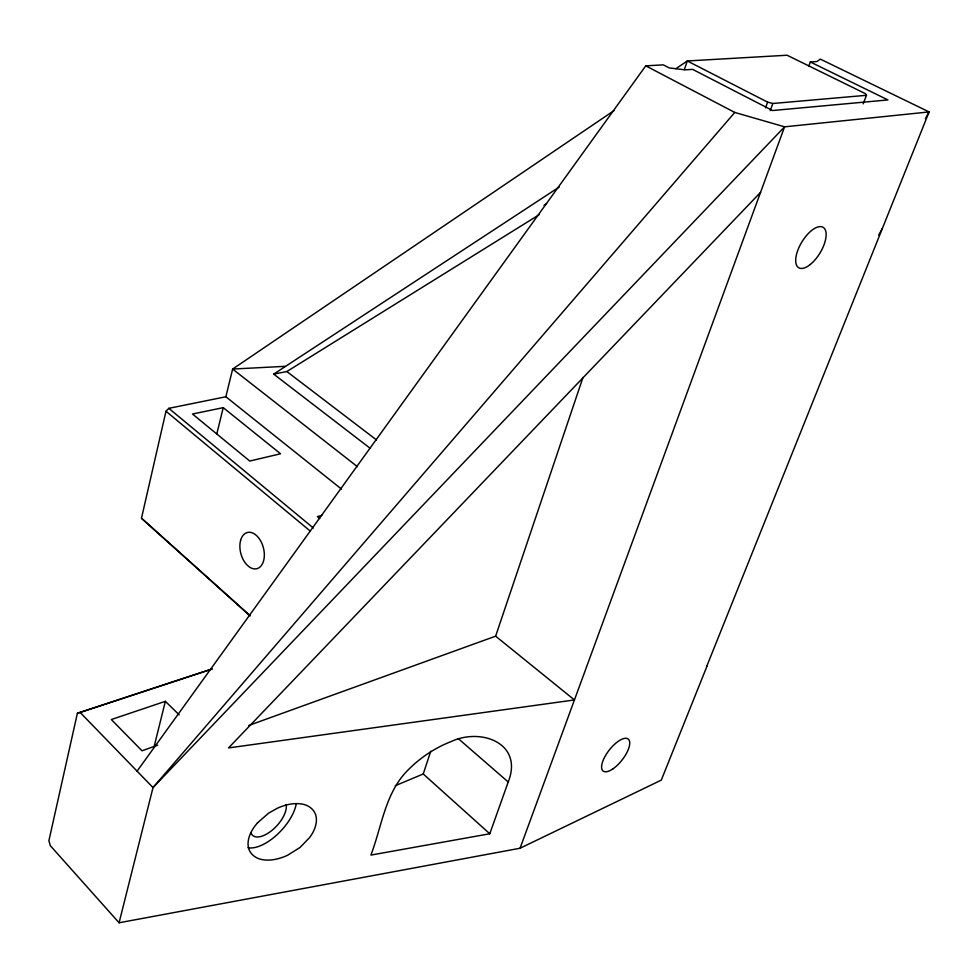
<?xml version="1.0" encoding="UTF-8"?>
<svg xmlns="http://www.w3.org/2000/svg" width="978" height="978" viewBox="0 0 978 978"><rect width="100%" height="100%" fill="white"/><g stroke="black" fill="none" stroke-linecap="round" stroke-linejoin="round"><path stroke-width="1.47" d="M508.218 781.984C523.56 743.39 481.396 727.534 451.384 741.446C433.829 748.256 418.156 759.099 405.332 772.852C384.794 795.603 381.493 827.461 370.882 855.078L489.782 833.769L508.218 781.984L458.266 738.61M212.092 668.903L77.396 713.219L48.9 840.677L50.294 845.652L119.084 922.767L520.064 848.244L661.287 780.126L706.996 666.165M249.61 615.492L141.48 518.23L165.991 411.249L168.815 408.339L225.857 396.762L341.53 489.134M216.774 434.036L223.228 407.643L280.539 453.78L249.769 461.041L192.495 414.024L223.228 407.643M225.857 396.762L232.63 369.061L614.037 110.6M153.962 747.241L165.368 701.324L179.17 714.857M119.084 922.767L153.008 787.583L734.784 112.446L784.588 126.822L929.1 111.932L706.764 666.262M395.21 785.737L423.242 773.977L430.736 751.251M684.404 69.536L687.289 60.966L787.082 55.233L865.481 93.692L866.459 95.306L863.183 103.851M248.767 725.456L495.626 636.165L582.974 377.459M765.542 107.873L767.608 102.14L687.289 60.966L675.932 68.668M770.248 110.661L772.84 103.497L866.459 95.306M520.064 848.244L784.588 126.822L153.008 787.583L80.172 712.473L77.396 713.219M808.733 66.272L810.31 61.981L816.862 61.565L820.334 59.12L929.1 111.932L925.42 118.631M878.66 235.111L882.376 228.436M137.079 771.165L645.761 65.844L663.292 64.854L669.172 67.91L684.967 69.841L692.62 69.365L772.571 110.538L887.951 99.927L810.31 61.981M760.566 192.348L228.534 747.925L574.441 699.942L495.626 636.165M370.087 448.242L273.693 374.122L559.306 186.981M544 205.294L546.58 203.668M273.693 374.122L286.835 371.53L539.049 214.793M157.678 745.199L141.993 750.774L111.309 719.539L165.368 701.324M80.172 712.473L212.006 669.074M321.799 515.382L317.41 516.58L319.769 518.511M285.05 366.334L232.63 369.061L357.435 466.677M767.608 102.14L772.84 103.497M645.761 65.844L734.784 112.446M286.835 371.53L376.542 439.966M168.815 408.339L313.327 527.998M165.991 411.249L310.356 531.176M141.48 518.23L250.295 615.847M423.242 773.977L489.782 833.769M286.151 804.588A23.338 11.296 -47.2 0 1 271.933 830.408A23.338 11.296 -47.2 0 1 251.114 833.109M296.285 803.745A37.054 17.922 -47.2 0 1 276.872 834.87A37.054 17.922 -47.2 0 1 248.057 847.743M257.495 822.865L254.586 826.483A36.027 22.225 -34.6 0 0 248.51 847.853C249.989 854.332 256.065 858.611 262.373 859.638A39.426 24.328 -34.6 0 0 287.642 855.224L300.001 847.486L309.72 837.437A35.978 22.176 -34.6 0 0 316.077 816.398C314.855 809.931 309.036 805.395 302.789 804.209A39.389 24.279 -34.6 0 0 277.251 808.28L268.559 813.183L257.495 822.865M240.588 540.504A18.716 11.638 75.1 0 0 254.317 568.903A18.716 11.638 75.1 0 0 261.432 542.399A18.716 11.638 75.1 0 0 240.588 540.504M810.31 264.476A23.619 10.611 -58.8 0 0 824.393 228.4A23.619 10.611 -58.8 0 0 798.036 249.696A23.619 10.611 -58.8 0 0 810.31 264.476M612.986 768.83A20.342 8.117 -51.9 0 0 628.976 739.869A20.342 8.117 -51.9 0 0 605.04 756.397A20.342 8.117 -51.9 0 0 612.986 768.83"/></g></svg>
